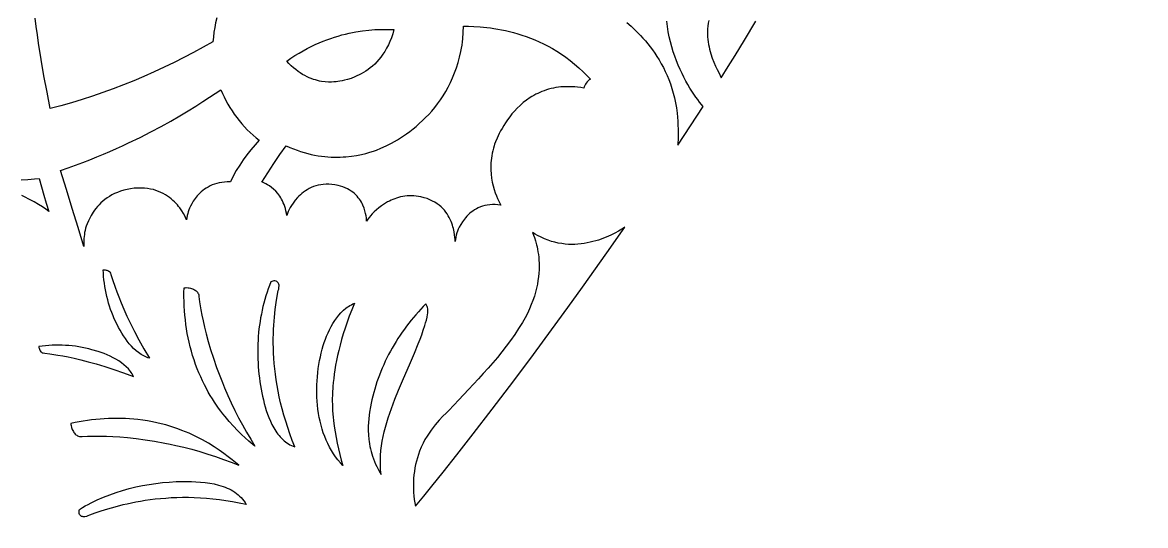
# Model space of a CAD drawing. Extents: x -570 to 570, y -570 to 570.
# Drawn here: x 327.7 to 456.1, y -304.5 to -247 of the extents above; entities that cross this region are included whole.
import ezdxf

# ---------------------------------------------------------------- set-up
doc = ezdxf.new("R2010")
doc.units = 0
doc.layers.add('LAYER_1', color=18, linetype='CONTINUOUS')
doc.layers.add('LAYER_2', color=174, linetype='CONTINUOUS')

msp = doc.modelspace()

# ---------------------------------------------------------------- linework, layer by layer
at = {"layer": 'LAYER_1'}
for points in [[(349.95, -246.51), (349.82, -247.05), (349.72, -247.59), (349.63, -248.14), (349.56, -248.7), (349.51, -249.25), (348.41, -249.85), (347.3, -250.45), (346.18, -251.03), (345.06, -251.59), (343.92, -252.14), (342.78, -252.67), (341.63, -253.18), (340.47, -253.68), (339.3, -254.15), (338.12, -254.61), (336.94, -255.04), (335.75, -255.45), (334.55, -255.84), (333.35, -256.2), (332.14, -256.53), (330.92, -256.84), (330.55, -254.98), (330.2, -253.11), (329.88, -251.24), (329.59, -249.37), (329.45, -248.43), (329.32, -247.48), (329.2, -246.54)], [(396.79, -247.01), (397.3, -247.45), (397.83, -247.96), (398.11, -248.23), (398.38, -248.51), (398.65, -248.81), (398.93, -249.12), (399.2, -249.45), (399.47, -249.79), (399.74, -250.15), (400, -250.52), (400.25, -250.91), (400.5, -251.31), (400.74, -251.73), (400.98, -252.16), (401.2, -252.61), (401.41, -253.07), (401.6, -253.55), (401.79, -254.05), (401.96, -254.56), (402.11, -255.09), (402.25, -255.63), (402.37, -256.19), (402.47, -256.77), (402.55, -257.37), (402.6, -257.83), (402.63, -258.29), (402.65, -258.75), (402.66, -259.21), (402.67, -259.67), (402.66, -260.13), (402.62, -261.05), (404.08, -258.84), (404.8, -257.73), (405.51, -256.62), (405.12, -256.12), (404.91, -255.84), (404.69, -255.54), (404.47, -255.22), (404.24, -254.87), (404.01, -254.51), (403.78, -254.12), (403.56, -253.71), (403.33, -253.29), (403.11, -252.84), (402.89, -252.38), (402.68, -251.9), (402.48, -251.4), (402.29, -250.89), (402.11, -250.36), (401.94, -249.81), (401.79, -249.25), (401.66, -248.68), (401.54, -248.09), (401.44, -247.48), (401.37, -246.87)], [(406.17, -246.8), (406.11, -247.12), (406.07, -247.44), (406.04, -247.75), (406.02, -248.06), (406.03, -248.37), (406.04, -248.67), (406.06, -248.96), (406.1, -249.25), (406.14, -249.54), (406.2, -249.81), (406.26, -250.08), (406.33, -250.35), (406.4, -250.61), (406.57, -251.1), (406.75, -251.57), (406.93, -252), (407.12, -252.39), (407.3, -252.75), (407.6, -253.34), (408.39, -252.07), (409.19, -250.78), (410.24, -249.05), (411.55, -246.86)], [(327.59, -264.99), (328.34, -264.95), (329.1, -264.9), (329.66, -264.86), (329.91, -265.8), (330.18, -266.74), (330.46, -267.67), (330.76, -268.6), (330.42, -268.36), (330.02, -268.09), (329.58, -267.81), (329.09, -267.52), (328.56, -267.23), (327.97, -266.94), (327.67, -266.8)]]:
    msp.add_lwpolyline(points, dxfattribs=at)
for points in [[(357.87, -261.1), (358.29, -261.29), (358.71, -261.47), (359.12, -261.63), (359.53, -261.77), (359.94, -261.89), (360.34, -262), (360.74, -262.1), (361.13, -262.18), (361.52, -262.25), (361.9, -262.31), (362.28, -262.35), (362.65, -262.38), (363.01, -262.4), (363.37, -262.41), (363.72, -262.41), (364.06, -262.41), (364.39, -262.39), (364.71, -262.37), (365.34, -262.3), (365.92, -262.21), (366.47, -262.1), (366.97, -261.98), (367.43, -261.85), (367.84, -261.72), (368.2, -261.6), (368.71, -261.39), (369.29, -261.13), (369.59, -260.98), (369.91, -260.81), (370.24, -260.62), (370.58, -260.43), (370.93, -260.21), (371.28, -259.98), (371.64, -259.73), (372, -259.47), (372.37, -259.19), (372.73, -258.89), (373.09, -258.58), (373.45, -258.24), (373.81, -257.89), (374.17, -257.53), (374.51, -257.14), (374.85, -256.73), (375.18, -256.31), (375.5, -255.87), (375.81, -255.4), (376.11, -254.92), (376.39, -254.42), (376.66, -253.9), (376.9, -253.35), (377.13, -252.79), (377.35, -252.21), (377.53, -251.6), (377.7, -250.97), (377.84, -250.33), (377.91, -249.97), (377.97, -249.61), (378.01, -249.25), (378.05, -248.89), (378.11, -248.16), (378.13, -247.44), (378.7, -247.45), (379.33, -247.47), (380.04, -247.52), (380.8, -247.59), (381.21, -247.64), (381.62, -247.7), (382.05, -247.77), (382.49, -247.85), (382.94, -247.95), (383.4, -248.05), (383.86, -248.17), (384.34, -248.31), (384.82, -248.46), (385.31, -248.62), (385.8, -248.81), (386.3, -249.01), (386.8, -249.23), (387.3, -249.47), (387.8, -249.73), (388.31, -250.01), (388.81, -250.31), (389.32, -250.64), (389.82, -250.99), (390.33, -251.37), (390.82, -251.77), (391.32, -252.19), (391.81, -252.65), (392.29, -253.13), (392.65, -253.5), (392.51, -253.59), (392.39, -253.7), (392.27, -253.82), (392.17, -253.95), (392.08, -254.08), (392, -254.23), (391.93, -254.38), (391.88, -254.53), (391.53, -254.47), (391.18, -254.43), (390.85, -254.39), (390.52, -254.37), (390.2, -254.36), (389.88, -254.36), (389.57, -254.37), (389.27, -254.39), (388.98, -254.43), (388.69, -254.47), (388.41, -254.52), (388.14, -254.58), (387.87, -254.65), (387.61, -254.73), (387.35, -254.82), (387.11, -254.91), (386.86, -255.01), (386.63, -255.12), (386.4, -255.23), (386.18, -255.35), (385.96, -255.48), (385.75, -255.61), (385.35, -255.89), (384.97, -256.18), (384.61, -256.49), (384.28, -256.81), (383.97, -257.14), (383.68, -257.47), (383.42, -257.81), (383.17, -258.15), (382.94, -258.48), (382.74, -258.8), (382.55, -259.12), (382.38, -259.42), (382.23, -259.71), (381.99, -260.23), (381.81, -260.65), (381.7, -260.94), (381.65, -261.1), (381.56, -261.39), (381.48, -261.68), (381.42, -261.97), (381.37, -262.25), (381.33, -262.53), (381.29, -262.8), (381.27, -263.07), (381.26, -263.34), (381.25, -263.6), (381.26, -263.85), (381.29, -264.35), (381.35, -264.82), (381.43, -265.27), (381.53, -265.7), (381.64, -266.1), (381.77, -266.47), (381.9, -266.82), (382.04, -267.13), (382.17, -267.42), (382.42, -267.9), (382.08, -267.85), (381.75, -267.82), (381.44, -267.82), (381.14, -267.84), (380.85, -267.88), (380.58, -267.94), (380.32, -268.01), (380.07, -268.1), (379.83, -268.2), (379.61, -268.31), (379.4, -268.44), (379.2, -268.57), (379.01, -268.71), (378.84, -268.86), (378.67, -269.01), (378.52, -269.17), (378.38, -269.33), (378.24, -269.49), (378.01, -269.81), (377.82, -270.12), (377.66, -270.4), (377.54, -270.65), (377.45, -270.85), (377.37, -271.07), (377.31, -271.31), (377.26, -271.56), (377.19, -272.05), (377.18, -271.81), (377.16, -271.58), (377.13, -271.29), (377.08, -270.95), (377, -270.58), (376.94, -270.38), (376.88, -270.17), (376.81, -269.96), (376.72, -269.75), (376.63, -269.54), (376.52, -269.32), (376.4, -269.11), (376.26, -268.9), (376.11, -268.69), (375.95, -268.48), (375.77, -268.28), (375.57, -268.09), (375.35, -267.91), (375.12, -267.73), (374.86, -267.57), (374.59, -267.42), (374.3, -267.28), (373.98, -267.15), (373.64, -267.04), (373.28, -266.95), (373, -266.9), (372.73, -266.86), (372.46, -266.83), (372.2, -266.82), (371.94, -266.83), (371.69, -266.84), (371.44, -266.87), (371.2, -266.91), (370.96, -266.96), (370.73, -267.01), (370.5, -267.08), (370.28, -267.16), (370.07, -267.24), (369.87, -267.33), (369.67, -267.42), (369.47, -267.52), (369.11, -267.74), (368.77, -267.97), (368.46, -268.2), (368.18, -268.44), (367.93, -268.67), (367.71, -268.89), (367.53, -269.1), (367.38, -269.28), (367.22, -269.5), (367.07, -269.72), (367.06, -269.52), (367.04, -269.34), (367, -269.11), (366.95, -268.84), (366.88, -268.55), (366.78, -268.23), (366.64, -267.89), (366.56, -267.72), (366.47, -267.55), (366.36, -267.38), (366.25, -267.21), (366.12, -267.04), (365.99, -266.88), (365.84, -266.72), (365.67, -266.57), (365.5, -266.42), (365.3, -266.28), (365.09, -266.15), (364.87, -266.02), (364.63, -265.91), (364.37, -265.81), (364.1, -265.72), (363.81, -265.64), (363.44, -265.57), (363.09, -265.52), (362.75, -265.5), (362.43, -265.5), (362.12, -265.52), (361.82, -265.56), (361.53, -265.62), (361.26, -265.69), (361, -265.78), (360.75, -265.89), (360.51, -266), (360.29, -266.13), (360.07, -266.26), (359.87, -266.41), (359.68, -266.56), (359.5, -266.71), (359.34, -266.87), (359.18, -267.03), (358.91, -267.34), (358.67, -267.65), (358.48, -267.93), (358.33, -268.18), (358.22, -268.39), (358.11, -268.61), (358.02, -268.84), (357.94, -269.07), (357.9, -268.8), (357.85, -268.54), (357.79, -268.29), (357.72, -268.05), (357.64, -267.83), (357.55, -267.61), (357.46, -267.41), (357.36, -267.22), (357.26, -267.04), (357.15, -266.87), (357.04, -266.71), (356.92, -266.56), (356.68, -266.29), (356.44, -266.06), (356.2, -265.86), (355.97, -265.7), (355.76, -265.56), (355.56, -265.45), (355.26, -265.31), (355.11, -265.25), (355.78, -264.19), (356.46, -263.15), (357.16, -262.12)], [(357.94, -251.43), (358.41, -251.11), (358.88, -250.8), (359.35, -250.52), (359.81, -250.25), (360.28, -250), (360.74, -249.77), (361.19, -249.55), (361.65, -249.35), (362.09, -249.17), (362.54, -249), (362.98, -248.84), (363.41, -248.7), (363.83, -248.57), (364.25, -248.45), (364.66, -248.35), (365.07, -248.25), (365.47, -248.17), (365.85, -248.1), (366.6, -247.98), (367.32, -247.9), (367.99, -247.84), (368.61, -247.81), (369.19, -247.81), (369.71, -247.81), (370.17, -247.83), (370.05, -248.31), (369.9, -248.76), (369.74, -249.19), (369.56, -249.59), (369.36, -249.97), (369.16, -250.33), (368.94, -250.66), (368.71, -250.97), (368.48, -251.26), (368.24, -251.52), (367.99, -251.77), (367.74, -252), (367.48, -252.21), (367.23, -252.41), (366.97, -252.58), (366.71, -252.74), (366.46, -252.89), (366.22, -253.02), (365.97, -253.13), (365.74, -253.24), (365.3, -253.41), (364.9, -253.54), (364.56, -253.63), (364.29, -253.69), (364, -253.74), (363.79, -253.77), (363.59, -253.8), (363.34, -253.82), (363.04, -253.84), (362.7, -253.83), (362.32, -253.8), (361.91, -253.75), (361.69, -253.71), (361.46, -253.65), (361.23, -253.59), (361, -253.52), (360.75, -253.43), (360.51, -253.33), (360.26, -253.22), (360, -253.09), (359.75, -252.95), (359.49, -252.79), (359.23, -252.61), (358.97, -252.41), (358.71, -252.2), (358.45, -251.96), (358.19, -251.71)], [(334.75, -272.62), (334.1, -270.45), (333.44, -268.28), (332.77, -266.11), (332.09, -263.95), (332.96, -263.64), (333.81, -263.34), (334.63, -263.02), (335.44, -262.71), (336.23, -262.39), (337, -262.08), (337.74, -261.76), (338.47, -261.44), (339.18, -261.11), (339.87, -260.79), (341.18, -260.15), (342.43, -259.52), (343.6, -258.9), (344.69, -258.29), (345.71, -257.69), (346.67, -257.12), (347.55, -256.57), (348.36, -256.05), (349.11, -255.56), (350.41, -254.7), (350.59, -255.12), (350.78, -255.53), (350.99, -255.94), (351.21, -256.34), (351.44, -256.74), (351.69, -257.13), (351.95, -257.51), (352.23, -257.88), (352.51, -258.24), (352.81, -258.6), (353.12, -258.94), (353.43, -259.27), (353.76, -259.59), (354.1, -259.9), (354.45, -260.19), (354.81, -260.47), (354.32, -261), (353.85, -261.56), (353.4, -262.13), (352.97, -262.72), (352.57, -263.33), (352.18, -263.95), (351.83, -264.58), (351.5, -265.23), (351.15, -265.23), (350.83, -265.25), (350.52, -265.29), (350.22, -265.34), (349.94, -265.41), (349.67, -265.5), (349.42, -265.59), (349.18, -265.7), (348.95, -265.82), (348.74, -265.95), (348.54, -266.08), (348.35, -266.22), (348.18, -266.37), (348.01, -266.52), (347.86, -266.68), (347.72, -266.83), (347.59, -266.99), (347.47, -267.15), (347.25, -267.45), (347.08, -267.75), (346.94, -268.01), (346.84, -268.24), (346.76, -268.43), (346.69, -268.64), (346.63, -268.86), (346.58, -269.09), (346.5, -269.56), (346.39, -269.32), (346.29, -269.11), (346.14, -268.85), (345.95, -268.54), (345.72, -268.21), (345.59, -268.04), (345.45, -267.87), (345.29, -267.69), (345.12, -267.52), (344.94, -267.35), (344.74, -267.18), (344.54, -267.01), (344.32, -266.86), (344.08, -266.71), (343.83, -266.57), (343.57, -266.44), (343.29, -266.32), (343, -266.21), (342.7, -266.12), (342.37, -266.05), (342.04, -265.99), (341.68, -265.95), (341.31, -265.94), (340.93, -265.94), (340.52, -265.97), (340.1, -266.03), (339.69, -266.1), (339.31, -266.2), (338.94, -266.31), (338.6, -266.43), (338.27, -266.57), (337.97, -266.73), (337.68, -266.89), (337.41, -267.07), (337.16, -267.25), (336.92, -267.44), (336.7, -267.64), (336.5, -267.85), (336.31, -268.05), (336.14, -268.26), (335.98, -268.47), (335.83, -268.68), (335.7, -268.89), (335.58, -269.09), (335.47, -269.29), (335.28, -269.67), (335.14, -270.01), (335.03, -270.3), (334.96, -270.54), (334.89, -270.8), (334.85, -271.02), (334.82, -271.25), (334.77, -271.7), (334.75, -272.16)], [(396.56, -270.42), (396.24, -270.62), (395.87, -270.85), (395.44, -271.08), (394.96, -271.32), (394.43, -271.55), (394.15, -271.67), (393.86, -271.77), (393.56, -271.88), (393.25, -271.97), (392.93, -272.06), (392.6, -272.14), (392.27, -272.21), (391.92, -272.27), (391.58, -272.32), (391.22, -272.35), (390.86, -272.37), (390.49, -272.38), (390.12, -272.37), (389.74, -272.34), (389.36, -272.29), (388.97, -272.23), (388.59, -272.14), (388.19, -272.03), (387.8, -271.9), (387.41, -271.75), (387.01, -271.57), (386.61, -271.37), (386.32, -271.2), (386.03, -271.02), (386.15, -271.32), (386.26, -271.6), (386.37, -271.97), (386.49, -272.41), (386.55, -272.66), (386.6, -272.93), (386.65, -273.21), (386.7, -273.52), (386.73, -273.84), (386.76, -274.17), (386.77, -274.52), (386.78, -274.89), (386.77, -275.27), (386.75, -275.66), (386.71, -276.07), (386.65, -276.49), (386.58, -276.92), (386.49, -277.37), (386.37, -277.82), (386.24, -278.29), (386.08, -278.77), (385.89, -279.26), (385.68, -279.75), (385.44, -280.26), (385.17, -280.78), (384.87, -281.3), (384.44, -282), (383.99, -282.68), (383.52, -283.34), (383.03, -284), (382.53, -284.65), (382.02, -285.28), (381.49, -285.91), (380.95, -286.53), (380.4, -287.14), (379.85, -287.75), (378.72, -288.95), (377.59, -290.14), (376.47, -291.34), (376.16, -291.65), (375.78, -292.02), (375.36, -292.47), (375.13, -292.72), (374.9, -292.98), (374.67, -293.28), (374.43, -293.59), (374.2, -293.93), (373.97, -294.29), (373.74, -294.67), (373.53, -295.09), (373.32, -295.53), (373.13, -296), (372.99, -296.37), (372.87, -296.75), (372.76, -297.13), (372.67, -297.52), (372.59, -297.91), (372.53, -298.31), (372.48, -298.71), (372.44, -299.11), (372.42, -299.51), (372.41, -299.92), (372.42, -300.32), (372.44, -300.72), (372.47, -301.12), (372.52, -301.51), (372.58, -301.91), (372.65, -302.3), (373.59, -301.15), (374.54, -299.98), (375.81, -298.4), (377.38, -296.42), (379.25, -294.01), (381.43, -291.2), (383.89, -287.96), (386.15, -284.94), (388.21, -282.15), (390.06, -279.59), (391.73, -277.27), (394.5, -273.35)], [(342.25, -285.38), (342.08, -285.32), (341.91, -285.26), (341.75, -285.19), (341.6, -285.11), (341.29, -284.94), (341, -284.74), (340.72, -284.52), (340.45, -284.27), (340.2, -284.01), (339.95, -283.74), (339.72, -283.44), (339.5, -283.14), (339.29, -282.83), (339.09, -282.51), (338.9, -282.19), (338.73, -281.87), (338.4, -281.22), (338.24, -280.88), (338.09, -280.52), (337.95, -280.17), (337.82, -279.81), (337.7, -279.44), (337.59, -279.08), (337.48, -278.7), (337.39, -278.33), (337.31, -277.95), (337.23, -277.58), (337.17, -277.2), (337.11, -276.82), (337.06, -276.44), (337.02, -276.05), (337, -275.67), (336.98, -275.29), (337.08, -275.29), (337.19, -275.29), (337.3, -275.31), (337.4, -275.33), (337.51, -275.37), (337.6, -275.42), (337.68, -275.48), (337.74, -275.56), (337.79, -275.65), (337.85, -275.83), (338.03, -276.39), (338.32, -277.25), (338.52, -277.78), (338.75, -278.38), (339.01, -279.05), (339.32, -279.77), (339.68, -280.56), (340.08, -281.41), (340.54, -282.32), (341.05, -283.29), (341.62, -284.31)], [(358.88, -295.51), (358.58, -294.77), (358.3, -294.03), (358.05, -293.3), (357.82, -292.59), (357.6, -291.88), (357.41, -291.18), (357.24, -290.49), (357.09, -289.81), (356.95, -289.14), (356.83, -288.48), (356.73, -287.84), (356.65, -287.2), (356.57, -286.58), (356.52, -285.97), (356.47, -285.38), (356.44, -284.8), (356.42, -284.23), (356.41, -283.68), (356.41, -283.14), (356.42, -282.61), (356.44, -282.11), (356.47, -281.61), (356.54, -280.68), (356.63, -279.81), (356.74, -279.02), (356.86, -278.29), (356.98, -277.65), (357.03, -277.48), (357.05, -277.31), (357.06, -277.12), (357.06, -277.03), (357.04, -276.93), (357.01, -276.84), (356.96, -276.76), (356.9, -276.69), (356.82, -276.62), (356.72, -276.58), (356.6, -276.55), (356.48, -276.55), (356.36, -276.57), (356.24, -276.61), (356.13, -276.66), (355.97, -277.06), (355.82, -277.45), (355.69, -277.85), (355.56, -278.26), (355.43, -278.67), (355.32, -279.08), (355.22, -279.49), (355.12, -279.91), (355.04, -280.33), (354.96, -280.75), (354.89, -281.18), (354.83, -281.6), (354.77, -282.03), (354.73, -282.46), (354.69, -282.89), (354.67, -283.32), (354.65, -283.75), (354.63, -284.19), (354.63, -284.62), (354.63, -285.05), (354.65, -285.48), (354.66, -285.91), (354.69, -286.35), (354.73, -286.78), (354.77, -287.2), (354.82, -287.63), (354.88, -288.06), (354.94, -288.48), (355.02, -288.9), (355.1, -289.32), (355.18, -289.73), (355.28, -290.14), (355.38, -290.54), (355.49, -290.94), (355.61, -291.35), (355.75, -291.76), (355.9, -292.17), (356.07, -292.57), (356.25, -292.97), (356.46, -293.35), (356.68, -293.71), (356.8, -293.89), (356.93, -294.06), (357.06, -294.22), (357.19, -294.38), (357.33, -294.53), (357.48, -294.67), (357.63, -294.81), (357.79, -294.94), (357.96, -295.06), (358.13, -295.17), (358.31, -295.27), (358.49, -295.36), (358.68, -295.44)], [(354.31, -295.44), (353.6, -294.84), (353.2, -294.48), (352.77, -294.08), (352.32, -293.64), (351.85, -293.15), (351.37, -292.62), (350.89, -292.05), (350.65, -291.74), (350.4, -291.43), (350.16, -291.1), (349.92, -290.75), (349.68, -290.4), (349.44, -290.03), (349.21, -289.64), (348.98, -289.25), (348.76, -288.84), (348.54, -288.41), (348.32, -287.98), (348.11, -287.52), (347.91, -287.06), (347.72, -286.58), (347.53, -286.08), (347.35, -285.57), (347.19, -285.07), (347.05, -284.57), (346.91, -284.07), (346.79, -283.56), (346.68, -283.05), (346.58, -282.54), (346.5, -282.02), (346.42, -281.51), (346.36, -280.99), (346.3, -280.47), (346.26, -279.95), (346.23, -279.42), (346.21, -278.9), (346.2, -278.38), (346.2, -277.86), (346.21, -277.34), (346.33, -277.33), (346.44, -277.32), (346.69, -277.33), (346.81, -277.35), (346.93, -277.38), (347.05, -277.41), (347.17, -277.45), (347.28, -277.5), (347.39, -277.56), (347.49, -277.62), (347.59, -277.69), (347.67, -277.77), (347.74, -277.85), (347.8, -277.94), (347.85, -278.04), (347.88, -278.15), (347.91, -278.34), (347.99, -278.95), (348.06, -279.38), (348.14, -279.87), (348.24, -280.45), (348.38, -281.1), (348.54, -281.82), (348.73, -282.61), (348.97, -283.47), (349.24, -284.4), (349.56, -285.39), (349.93, -286.46), (350.36, -287.58), (350.59, -288.17), (350.84, -288.77), (351.21, -289.63), (351.6, -290.49), (352.01, -291.34), (352.44, -292.18), (352.89, -293), (353.35, -293.83), (353.82, -294.64)], [(364.36, -297.64), (364.07, -297.32), (363.79, -296.99), (363.52, -296.65), (363.27, -296.29), (363.04, -295.92), (362.83, -295.54), (362.63, -295.14), (362.44, -294.74), (362.28, -294.32), (362.12, -293.9), (361.99, -293.47), (361.86, -293.03), (361.75, -292.59), (361.66, -292.14), (361.58, -291.68), (361.51, -291.22), (361.46, -290.76), (361.42, -290.29), (361.39, -289.82), (361.38, -289.36), (361.37, -288.89), (361.39, -288.42), (361.41, -287.95), (361.44, -287.49), (361.49, -287.03), (361.55, -286.57), (361.62, -286.11), (361.7, -285.66), (361.79, -285.22), (361.89, -284.79), (362, -284.36), (362.12, -283.94), (362.23, -283.58), (362.36, -283.21), (362.5, -282.85), (362.66, -282.48), (362.83, -282.12), (363.01, -281.77), (363.21, -281.42), (363.42, -281.09), (363.65, -280.77), (363.89, -280.46), (364.14, -280.18), (364.42, -279.91), (364.71, -279.67), (364.86, -279.56), (365.01, -279.46), (365.17, -279.36), (365.33, -279.27), (365.5, -279.18), (365.67, -279.11), (365.37, -279.85), (365.09, -280.56), (364.84, -281.26), (364.61, -281.95), (364.4, -282.61), (364.21, -283.26), (364.04, -283.88), (363.88, -284.49), (363.75, -285.08), (363.63, -285.64), (363.53, -286.19), (363.44, -286.72), (363.37, -287.22), (363.31, -287.71), (363.26, -288.17), (363.22, -288.62), (363.17, -289.43), (363.15, -290.16), (363.16, -290.8), (363.18, -291.34), (363.22, -291.78), (363.25, -292.13), (363.3, -292.51), (363.37, -293.16), (363.47, -293.81), (363.58, -294.45), (363.7, -295.1), (363.85, -295.74), (364.01, -296.37), (364.18, -297.01)], [(368.73, -298.67), (368.67, -298.12), (368.64, -297.57), (368.64, -297.03), (368.66, -296.48), (368.71, -295.94), (368.77, -295.4), (368.86, -294.86), (368.96, -294.33), (369.08, -293.79), (369.22, -293.26), (369.37, -292.72), (369.53, -292.19), (369.71, -291.66), (369.9, -291.13), (370.09, -290.6), (370.3, -290.07), (370.73, -289.02), (371.18, -287.96), (372.1, -285.86), (372.55, -284.8), (372.97, -283.75), (373.17, -283.22), (373.37, -282.7), (373.55, -282.17), (373.72, -281.64), (373.81, -281.34), (373.9, -281.02), (373.98, -280.7), (374.04, -280.38), (374.05, -280.22), (374.06, -280.06), (374.06, -279.9), (374.05, -279.75), (374.02, -279.6), (373.98, -279.46), (373.92, -279.32), (373.85, -279.18), (373.55, -279.48), (373.26, -279.78), (372.98, -280.09), (372.7, -280.41), (372.42, -280.73), (372.15, -281.05), (371.89, -281.39), (371.63, -281.72), (371.38, -282.07), (371.13, -282.41), (370.89, -282.76), (370.65, -283.12), (370.43, -283.48), (370.2, -283.85), (369.99, -284.22), (369.78, -284.59), (369.58, -284.97), (369.39, -285.35), (369.2, -285.73), (369.02, -286.12), (368.85, -286.51), (368.69, -286.9), (368.53, -287.3), (368.38, -287.69), (368.24, -288.09), (368.11, -288.49), (367.99, -288.9), (367.88, -289.3), (367.77, -289.71), (367.68, -290.12), (367.59, -290.53), (367.51, -290.94), (367.41, -291.55), (367.36, -291.9), (367.32, -292.29), (367.28, -292.71), (367.26, -293.16), (367.26, -293.63), (367.28, -294.13), (367.33, -294.65), (367.36, -294.91), (367.4, -295.18), (367.45, -295.46), (367.51, -295.74), (367.58, -296.02), (367.66, -296.3), (367.75, -296.59), (367.85, -296.88), (367.97, -297.18), (368.09, -297.47), (368.23, -297.77), (368.38, -298.07), (368.55, -298.37)], [(340.45, -287.48), (340.37, -287.32), (340.28, -287.17), (340.18, -287.02), (340.08, -286.88), (339.86, -286.61), (339.61, -286.36), (339.34, -286.12), (339.05, -285.9), (338.75, -285.69), (338.43, -285.5), (338.11, -285.32), (337.77, -285.16), (337.43, -285), (337.08, -284.86), (336.73, -284.73), (336.38, -284.61), (335.68, -284.41), (335.32, -284.31), (334.95, -284.22), (334.57, -284.14), (334.19, -284.08), (333.81, -284.02), (333.43, -283.97), (333.05, -283.94), (332.67, -283.91), (332.28, -283.89), (331.9, -283.89), (331.52, -283.89), (331.13, -283.9), (330.75, -283.92), (330.37, -283.95), (329.99, -284), (329.61, -284.05), (329.63, -284.15), (329.65, -284.25), (329.69, -284.36), (329.73, -284.46), (329.78, -284.55), (329.85, -284.64), (329.92, -284.7), (330.01, -284.75), (330.11, -284.78), (330.29, -284.81), (330.88, -284.89), (331.78, -285.03), (332.34, -285.12), (332.96, -285.24), (333.66, -285.39), (334.43, -285.57), (335.27, -285.78), (336.18, -286.03), (337.15, -286.32), (338.19, -286.66), (339.29, -287.04)], [(352.46, -297.61), (351.7, -296.99), (351.26, -296.64), (350.76, -296.27), (350.22, -295.88), (349.64, -295.49), (349, -295.1), (348.66, -294.9), (348.31, -294.71), (347.95, -294.52), (347.57, -294.33), (347.19, -294.14), (346.79, -293.96), (346.37, -293.79), (345.95, -293.62), (345.51, -293.45), (345.05, -293.3), (344.59, -293.15), (344.11, -293.01), (343.61, -292.88), (343.11, -292.76), (342.59, -292.65), (342.05, -292.55), (341.5, -292.46), (340.94, -292.39), (340.46, -292.34), (339.98, -292.3), (339.5, -292.27), (339.02, -292.26), (338.54, -292.25), (338.06, -292.25), (337.58, -292.27), (337.09, -292.29), (336.61, -292.33), (336.13, -292.37), (335.65, -292.42), (335.17, -292.49), (334.69, -292.56), (334.22, -292.64), (333.75, -292.73), (333.28, -292.83), (333.28, -292.94), (333.3, -293.06), (333.36, -293.29), (333.4, -293.41), (333.44, -293.53), (333.5, -293.64), (333.56, -293.75), (333.62, -293.86), (333.7, -293.95), (333.78, -294.04), (333.86, -294.12), (333.95, -294.19), (334.05, -294.25), (334.15, -294.29), (334.26, -294.32), (334.37, -294.33), (334.56, -294.32), (335.17, -294.3), (335.6, -294.28), (336.1, -294.27), (336.68, -294.27), (337.34, -294.29), (338.07, -294.32), (338.88, -294.37), (339.76, -294.45), (340.72, -294.55), (341.75, -294.69), (342.85, -294.86), (344.03, -295.08), (344.64, -295.2), (345.28, -295.34), (346.19, -295.55), (347.1, -295.79), (348.01, -296.05), (348.91, -296.33), (349.81, -296.62), (350.7, -296.94), (351.58, -297.27)], [(353.31, -302.09), (352.52, -301.93), (351.75, -301.78), (350.99, -301.66), (350.24, -301.56), (349.5, -301.47), (348.78, -301.41), (348.07, -301.36), (347.38, -301.33), (346.7, -301.31), (346.03, -301.31), (345.38, -301.32), (344.74, -301.35), (344.12, -301.39), (343.51, -301.44), (342.91, -301.5), (342.34, -301.57), (341.77, -301.65), (341.23, -301.74), (340.7, -301.83), (340.19, -301.93), (339.69, -302.04), (339.21, -302.15), (338.3, -302.38), (337.46, -302.62), (336.7, -302.86), (336, -303.09), (335.39, -303.32), (335.22, -303.39), (335.06, -303.45), (334.88, -303.49), (334.78, -303.5), (334.69, -303.5), (334.59, -303.48), (334.5, -303.45), (334.42, -303.4), (334.34, -303.33), (334.28, -303.24), (334.23, -303.12), (334.21, -303), (334.21, -302.88), (334.23, -302.76), (334.26, -302.65), (334.59, -302.45), (334.92, -302.26), (335.26, -302.08), (335.6, -301.9), (336.29, -301.56), (337, -301.26), (337.72, -300.97), (338.45, -300.72), (339.19, -300.48), (339.93, -300.27), (340.69, -300.09), (341.45, -299.93), (342.22, -299.79), (342.98, -299.68), (343.75, -299.59), (344.52, -299.53), (345.29, -299.48), (346.06, -299.46), (346.55, -299.46), (347.05, -299.47), (347.57, -299.49), (348.09, -299.53), (348.62, -299.58), (349.14, -299.66), (349.66, -299.75), (350.16, -299.88), (350.41, -299.95), (350.66, -300.03), (350.89, -300.12), (351.13, -300.21), (351.36, -300.32), (351.58, -300.43), (351.79, -300.55), (352, -300.68), (352.19, -300.82), (352.38, -300.97), (352.56, -301.13), (352.74, -301.3), (352.9, -301.48), (353.04, -301.67), (353.18, -301.88)]]:
    msp.add_lwpolyline(points, close=True, dxfattribs=at)
at = {"layer": 'LAYER_2'}
msp.add_lwpolyline([(0, 570, 0.414214), (-570, 0, 0.414214), (0, -570, 0.414214), (570, 0, 0.414214)], format="xyb", close=True, dxfattribs=at)

doc.saveas('drawing.dxf')
